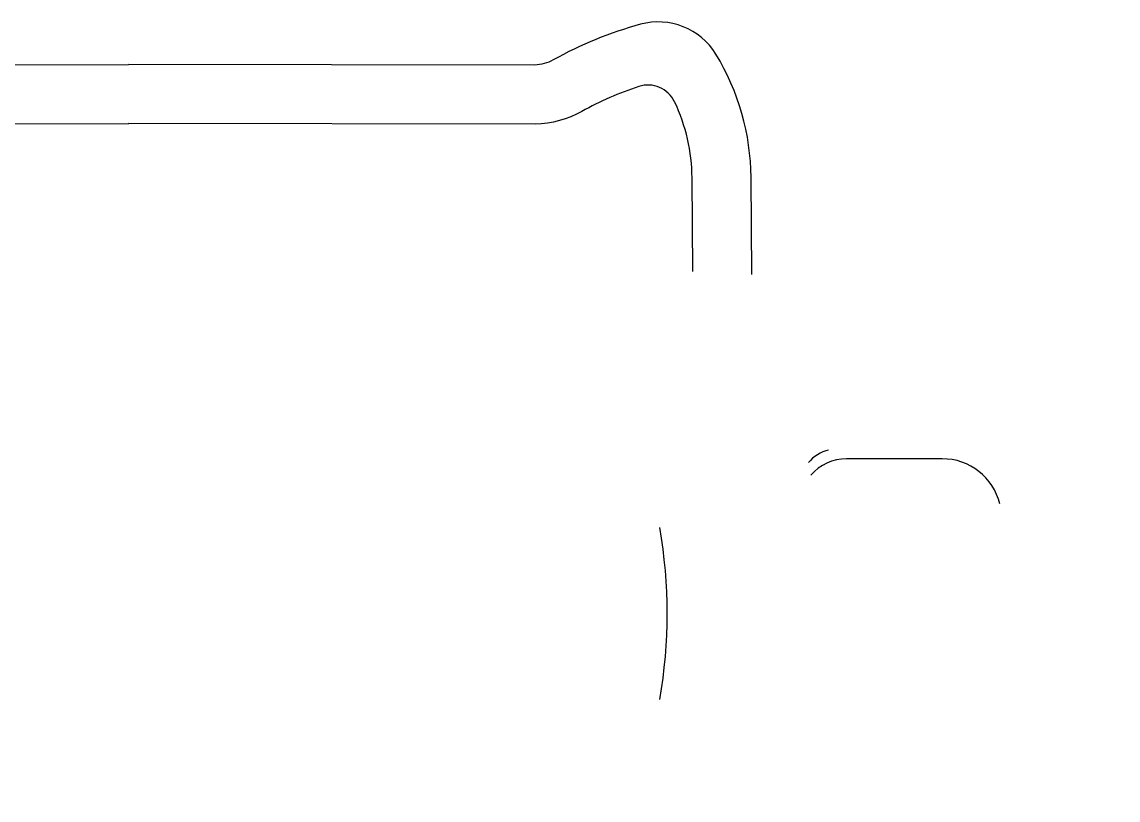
# Model space of a CAD drawing. Header units: millimetres. Extents: x 52750 to 60546, y 22244 to 27516.
# Drawn here: x 60023.4 to 60495.2, y 22891.3 to 23226.2 of the extents above; entities that cross this region are included whole.
import ezdxf

# ---------------------------------------------------------------- set-up
doc = ezdxf.new("R2010")
doc.units = ezdxf.units.MM

# ---------------------------------------------------------------- blocks, each defined once
blk = doc.blocks.new('Clinicians and patient chairs 27_dwgmodels.com')
at = {"color": 0}
for points, format in [([(-268.25, -90.39), (-267.94, -48.67, -0.136165), (-252.79, 4.38, -0.333575), (-220.35, 17.26, -0.060763), (-182.74, 1.91, 0.11934), (-174.78, -0.3), (0, 0)], "xyb"), ([(268.25, -90.39), (267.94, -48.67, 0.136165), (252.79, 4.38, 0.333575), (220.35, 17.26, 0.060763), (182.74, 1.91, -0.11934), (174.78, -0.3), (0, 0)], "xyb"), ([(-242.84, -89.17), (-242.54, -48.87, -0.109277), (-235.03, -16.12, -0.378882), (-219.56, -9.51, -0.047009), (-195.11, -20.27, 0.122567), (-175.08, -25.7), (0.04, -25.4)], "xyb"), ([(242.84, -89.17), (242.54, -48.87, 0.109277), (235.03, -16.12, 0.378882), (219.56, -9.51, 0.047009), (195.11, -20.27, -0.122567), (175.08, -25.7), (-0.04, -25.4)], "xyb"), ([(195.24, -86.07, 0, 0, 0), (-195.74, -86.07, 6.75, 6.75, 0)], "xyseb"), ([(-33.74, -86.07, 0, 0, 0), (-31.8, -85.39, 6.75, 6.75, 0)], "xyseb"), ([(28.5, -85.39, 0, 0, 0), (-31.8, -85.39, 6.75, 6.75, 0)], "xyseb"), ([(30.44, -86.07, 0, 0, 0), (28.5, -85.39, 6.75, 6.75, 0)], "xyseb"), ([(196.48, -86.82, 0, 0, 0), (195.24, -86.07, 6.75, 6.75, 0)], "xyseb"), ([(195.24, -86.6, 0, 0, 0), (195.24, -86.07, 6.75, 6.75, 0)], "xyseb"), ([(195.24, -86.07, 0, 0, 0), (195.24, -86.47, 6.75, 6.75, 0)], "xyseb"), ([(195.24, -86.47, 0, 0, 0), (195.24, -89.17, 6.75, 6.75, 0)], "xyseb"), ([(195.24, -92.48, 0, 0, 0), (195.24, -86.6, 6.75, 6.75, 0)], "xyseb"), ([(196.48, -86.82, 0, 0, 0), (197.71, -86.07, 6.75, 6.75, 0)], "xyseb"), ([(199.44, -86.07, 0, 0, 0), (197.71, -86.07, 6.75, 6.75, 0)], "xyseb"), ([(199.44, -86.6, 0, 0, 0), (199.44, -86.07, 6.75, 6.75, 0)], "xyseb"), ([(199.44, -86.07, 0, 0, 0), (199.44, -86.47, 6.75, 6.75, 0)], "xyseb"), ([(199.44, -86.47, 0, 0, 0), (199.44, -89.17, 6.75, 6.75, 0)], "xyseb"), ([(199.44, -92.48, 0, 0, 0), (199.44, -86.6, 6.75, 6.75, 0)], "xyseb"), ([(195.24, -92.48, 0, 0, 0), (195.24, -105.51, 6.75, 6.75, 0)], "xyseb"), ([(232.4, -89.17, 0, 0, 0), (199.44, -89.17, 6.75, 6.75, 0)], "xyseb"), ([(199.44, -89.5, 0, 0, 0), (199.44, -89.17, 6.75, 6.75, 0)], "xyseb"), ([(199.44, -93.9, 0, 0, 0), (199.44, -89.5, 6.75, 6.75, 0)], "xyseb"), ([(199.44, -92.48, 0, 0, 0), (199.44, -105.51, 6.75, 6.75, 0)], "xyseb"), ([(232.4, -89.17, 0, 0, 0), (264.34, -89.17, 6.75, 6.75, 0)], "xyseb"), ([(264.06, -89.5, 0, 0, 0), (263.97, -93.9, 6.75, 6.75, 0)], "xyseb"), ([(264.06, -89.5, 0, 0, 0), (264.34, -89.17, 6.75, 6.75, 0)], "xyseb"), ([(265.67, -91.66, 0, 0, 0), (264.34, -89.17, 6.75, 6.75, 0)], "xyseb"), ([(265.04, -95.03, 0, 0, 0), (265.3, -91.95, 6.75, 6.75, 0)], "xyseb"), ([(265.3, -91.95, 0, 0, 0), (268.06, -89.74, 6.75, 6.75, 0)], "xyseb"), ([(267.6, -90.17, 0, 0, 0), (267.49, -94.04, 6.75, 6.75, 0)], "xyseb"), ([(267.6, -90.17, 0, 0, 0), (268.06, -89.74, 6.75, 6.75, 0)], "xyseb"), ([(275.35, -90.79, 0, 0, 0), (268.06, -89.74, 6.75, 6.75, 0)], "xyseb"), ([(277.07, -95.65, 0, 0, 0), (275.35, -90.79, 6.75, 6.75, 0)], "xyseb"), ([(199.44, -93.9, 0, 0, 0), (199.44, -106.68, 6.75, 6.75, 0)], "xyseb"), ([(263.97, -93.9, 0, 0, 0), (263.97, -106.62, 6.75, 6.75, 0)], "xyseb"), ([(265.04, -95.03, 0, 0, 0), (265.05, -106.89, 6.75, 6.75, 0)], "xyseb"), ([(267.49, -94.04, 0, 0, 0), (267.44, -106.76, 6.75, 6.75, 0)], "xyseb"), ([(277.07, -95.65, 0, 0, 0), (278.04, -100.13, 6.75, 6.75, 0)], "xyseb"), ([(280.2, -110.05, 0, 0, 0), (278.04, -100.13, 6.75, 6.75, 0)], "xyseb"), ([(195.24, -179.24, 0, 0, 0), (195.24, -105.51, 6.75, 6.75, 0)], "xyseb"), ([(199.44, -179.24, 0, 0, 0), (199.44, -105.51, 6.75, 6.75, 0)], "xyseb"), ([(199.44, -178.95, 0, 0, 0), (199.44, -106.68, 6.75, 6.75, 0)], "xyseb"), ([(263.97, -123.81, 0, 0, 0), (263.97, -106.62, 6.75, 6.75, 0)], "xyseb"), ([(265.04, -123.81, 0, 0, 0), (265.05, -106.89, 6.75, 6.75, 0)], "xyseb"), ([(267.44, -123.81, 0, 0, 0), (267.44, -106.76, 6.75, 6.75, 0)], "xyseb"), ([(280.2, -110.05, 0, 0, 0), (283.07, -123.81, 6.75, 6.75, 0)], "xyseb"), ([(332.85, -113.91, 0, 0, 0), (323.87, -117.63, 6.75, 6.75, 0)], "xyseb"), ([(332.85, -113.91, 0, 0, 0), (323.87, -117.63, 6.75, 6.75, 0)], "xyseb"), ([(341.83, -117.63, 0, 0, 0), (332.85, -113.91, 6.75, 6.75, 0)], "xyseb"), ([(323.87, -117.63, 0, 0, 0), (321.31, -123.81, 6.75, 6.75, 0)], "xyseb"), ([(323.87, -117.63, 0, 0, 0), (321.31, -123.81, 6.75, 6.75, 0)], "xyseb"), ([(326.01, -119.77, 0, 0, 0), (324.33, -123.81, 6.75, 6.75, 0)], "xyseb"), ([(326.01, -119.77, 0, 0, 0), (324.33, -123.81, 6.75, 6.75, 0)], "xyseb"), ([(326.11, -119.87, 0, 0, 0), (324.48, -123.81, 6.75, 6.75, 0)], "xyseb"), ([(326.11, -119.87, 0, 0, 0), (324.48, -123.81, 6.75, 6.75, 0)], "xyseb"), ([(332.85, -116.93, 0, 0, 0), (326.01, -119.77, 6.75, 6.75, 0)], "xyseb"), ([(332.85, -116.93, 0, 0, 0), (326.01, -119.77, 6.75, 6.75, 0)], "xyseb"), ([(332.85, -116.93, 0, 0, 0), (326.01, -119.77, 6.75, 6.75, 0)], "xyseb"), ([(332.85, -117.08, 0, 0, 0), (326.11, -119.87, 6.75, 6.75, 0)], "xyseb"), ([(332.85, -119.97, 0, 0, 0), (328.15, -121.91, 6.75, 6.75, 0)], "xyseb"), ([(339.69, -119.77, 0, 0, 0), (332.85, -116.93, 6.75, 6.75, 0)], "xyseb"), ([(339.69, -119.77, 0, 0, 0), (332.85, -116.93, 6.75, 6.75, 0)], "xyseb"), ([(339.69, -119.77, 0, 0, 0), (332.85, -116.93, 6.75, 6.75, 0)], "xyseb"), ([(339.58, -119.87, 0, 0, 0), (332.85, -117.08, 6.75, 6.75, 0)], "xyseb"), ([(337.54, -121.91, 0, 0, 0), (332.85, -119.97, 6.75, 6.75, 0)], "xyseb"), ([(341.22, -123.81, 0, 0, 0), (339.58, -119.87, 6.75, 6.75, 0)], "xyseb"), ([(341.37, -123.81, 0, 0, 0), (339.69, -119.77, 6.75, 6.75, 0)], "xyseb"), ([(341.37, -123.81, 0, 0, 0), (339.69, -119.77, 6.75, 6.75, 0)], "xyseb"), ([(344.39, -123.81, 0, 0, 0), (341.83, -117.63, 6.75, 6.75, 0)], "xyseb"), ([(243.16, -126.61, 0, 0, 0), (243.96, -124.63, 6.75, 6.75, 0)], "xyseb"), ([(243.96, -124.63, 0, 0, 0), (245.88, -123.81, 6.75, 6.75, 0)], "xyseb"), ([(248.07, -123.81, 0, 0, 0), (245.88, -123.81, 6.75, 6.75, 0)], "xyseb"), ([(245.88, -123.81, 0, 0, 0), (247.39, -123.81, 6.75, 6.75, 0)], "xyseb"), ([(247.39, -123.81, 0, 0, 0), (253.02, -123.81, 6.75, 6.75, 0)], "xyseb"), ([(253.99, -123.81, 0, 0, 0), (248.07, -123.81, 6.75, 6.75, 0)], "xyseb"), ([(253.02, -123.81, 0, 0, 0), (262.74, -123.81, 6.75, 6.75, 0)], "xyseb"), ([(264.13, -123.81, 0, 0, 0), (253.99, -123.81, 6.75, 6.75, 0)], "xyseb"), ([(262.74, -123.81, 0, 0, 0), (264.13, -123.81, 6.75, 6.75, 0)], "xyseb"), ([(324.48, -123.81, 0, 0, 0), (264.13, -123.81, 6.75, 6.75, 0)], "xyseb"), ([(264.13, -123.81, 0, 0, 0), (274.22, -123.81, 6.75, 6.75, 0)], "xyseb"), ([(327.37, -123.81, 0, 0, 0), (324.48, -123.81, 6.75, 6.75, 0)], "xyseb"), ([(328.15, -121.91, 0, 0, 0), (327.37, -123.81, 6.75, 6.75, 0)], "xyseb"), ([(338.33, -123.81, 0, 0, 0), (327.37, -123.81, 6.75, 6.75, 0)], "xyseb"), ([(338.33, -123.81, 0, 0, 0), (337.54, -121.91, 6.75, 6.75, 0)], "xyseb"), ([(401.57, -123.81, 0, 0, 0), (338.33, -123.81, 6.75, 6.75, 0)], "xyseb"), ([(391.48, -123.81, 0, 0, 0), (371.12, -123.81, 6.75, 6.75, 0)], "xyseb"), ([(402.95, -123.81, 0, 0, 0), (391.48, -123.81, 6.75, 6.75, 0)], "xyseb"), ([(401.57, -123.81, 0, 0, 0), (411.71, -123.81, 6.75, 6.75, 0)], "xyseb"), ([(412.68, -123.81, 0, 0, 0), (402.95, -123.81, 6.75, 6.75, 0)], "xyseb"), ([(411.71, -123.81, 0, 0, 0), (417.62, -123.81, 6.75, 6.75, 0)], "xyseb"), ([(418.3, -123.81, 0, 0, 0), (412.68, -123.81, 6.75, 6.75, 0)], "xyseb"), ([(417.62, -123.81, 0, 0, 0), (419.81, -123.81, 6.75, 6.75, 0)], "xyseb"), ([(419.81, -123.81, 0, 0, 0), (418.3, -123.81, 6.75, 6.75, 0)], "xyseb"), ([(421.74, -124.63, 0, 0, 0), (419.81, -123.81, 6.75, 6.75, 0)], "xyseb"), ([(422.54, -126.61, 0, 0, 0), (421.74, -124.63, 6.75, 6.75, 0)], "xyseb"), ([(243.96, -128.58, 0, 0, 0), (243.16, -126.61, 6.75, 6.75, 0)], "xyseb"), ([(245.88, -129.4, 0, 0, 0), (243.96, -128.58, 6.75, 6.75, 0)], "xyseb"), ([(248.07, -129.4, 0, 0, 0), (245.88, -129.4, 6.75, 6.75, 0)], "xyseb"), ([(245.88, -129.4, 0, 0, 0), (247.39, -129.4, 6.75, 6.75, 0)], "xyseb"), ([(247.39, -129.4, 0, 0, 0), (253.02, -129.4, 6.75, 6.75, 0)], "xyseb"), ([(253.99, -129.4, 0, 0, 0), (248.07, -129.4, 6.75, 6.75, 0)], "xyseb"), ([(253.02, -129.4, 0, 0, 0), (262.74, -129.4, 6.75, 6.75, 0)], "xyseb"), ([(264.13, -129.4, 0, 0, 0), (253.99, -129.4, 6.75, 6.75, 0)], "xyseb"), ([(262.74, -129.4, 0, 0, 0), (274.22, -129.4, 6.75, 6.75, 0)], "xyseb"), ([(263.97, -178.6, 0, 0, 0), (263.97, -129.4, 6.75, 6.75, 0)], "xyseb"), ([(327.37, -129.4, 0, 0, 0), (264.13, -129.4, 6.75, 6.75, 0)], "xyseb"), ([(265, -178.6, 0, 0, 0), (265.03, -129.4, 6.75, 6.75, 0)], "xyseb"), ([(267.44, -178.6, 0, 0, 0), (267.44, -129.4, 6.75, 6.75, 0)], "xyseb"), ([(274.22, -129.4, 0, 0, 0), (294.57, -129.4, 6.75, 6.75, 0)], "xyseb"), ([(284.23, -129.4, 0, 0, 0), (293.72, -176.85, 6.75, 6.75, 0)], "xyseb"), ([(313.48, -133.35, 0, 0, 0), (317.21, -129.4, 6.75, 6.75, 0)], "xyseb"), ([(320.15, -139.31, 0, 0, 0), (320.15, -129.4, 6.75, 6.75, 0)], "xyseb"), ([(320.15, -129.4, 0, 0, 0), (320.15, -139.31, 6.75, 6.75, 0)], "xyseb"), ([(324.33, -129.4, 0, 0, 0), (326.01, -133.45, 6.75, 6.75, 0)], "xyseb"), ([(324.33, -129.4, 0, 0, 0), (326.01, -133.45, 6.75, 6.75, 0)], "xyseb"), ([(324.48, -129.4, 0, 0, 0), (326.11, -133.34, 6.75, 6.75, 0)], "xyseb"), ([(324.48, -129.4, 0, 0, 0), (326.11, -133.34, 6.75, 6.75, 0)], "xyseb"), ([(338.33, -129.4, 0, 0, 0), (327.37, -129.4, 6.75, 6.75, 0)], "xyseb"), ([(327.37, -129.4, 0, 0, 0), (328.15, -131.3, 6.75, 6.75, 0)], "xyseb"), ([(327.37, -129.4, 0, 0, 0), (328.15, -131.3, 6.75, 6.75, 0)], "xyseb"), ([(337.54, -131.3, 0, 0, 0), (338.33, -129.4, 6.75, 6.75, 0)], "xyseb"), ([(337.54, -131.3, 0, 0, 0), (338.33, -129.4, 6.75, 6.75, 0)], "xyseb"), ([(337.54, -131.3, 0, 0, 0), (338.33, -129.4, 6.75, 6.75, 0)], "xyseb"), ([(341.22, -129.4, 0, 0, 0), (338.33, -129.4, 6.75, 6.75, 0)], "xyseb"), ([(339.58, -133.34, 0, 0, 0), (341.22, -129.4, 6.75, 6.75, 0)], "xyseb"), ([(341.37, -129.4, 0, 0, 0), (339.69, -133.45, 6.75, 6.75, 0)], "xyseb"), ([(341.37, -129.4, 0, 0, 0), (339.69, -133.45, 6.75, 6.75, 0)], "xyseb"), ([(401.57, -129.4, 0, 0, 0), (341.22, -129.4, 6.75, 6.75, 0)], "xyseb"), ([(345.55, -129.4, 0, 0, 0), (345.55, -139.31, 6.75, 6.75, 0)], "xyseb"), ([(345.55, -129.4, 0, 0, 0), (345.55, -139.31, 6.75, 6.75, 0)], "xyseb"), ([(345.55, -129.88, 0, 0, 0), (348.93, -133.47, 6.75, 6.75, 0)], "xyseb"), ([(391.48, -129.4, 0, 0, 0), (371.12, -129.4, 6.75, 6.75, 0)], "xyseb"), ([(402.95, -129.4, 0, 0, 0), (391.48, -129.4, 6.75, 6.75, 0)], "xyseb"), ([(401.57, -129.4, 0, 0, 0), (411.71, -129.4, 6.75, 6.75, 0)], "xyseb"), ([(412.68, -129.4, 0, 0, 0), (402.95, -129.4, 6.75, 6.75, 0)], "xyseb"), ([(411.71, -129.4, 0, 0, 0), (417.62, -129.4, 6.75, 6.75, 0)], "xyseb"), ([(418.3, -129.4, 0, 0, 0), (412.68, -129.4, 6.75, 6.75, 0)], "xyseb"), ([(417.62, -129.4, 0, 0, 0), (419.81, -129.4, 6.75, 6.75, 0)], "xyseb"), ([(419.81, -129.4, 0, 0, 0), (418.3, -129.4, 6.75, 6.75, 0)], "xyseb"), ([(419.81, -129.4, 0, 0, 0), (421.74, -128.58, 6.75, 6.75, 0)], "xyseb"), ([(421.74, -128.58, 0, 0, 0), (422.54, -126.61, 6.75, 6.75, 0)], "xyseb"), ([(313.48, -133.35, 0, 0, 0), (310.68, -139.1, 6.75, 6.75, 0)], "xyseb"), ([(326.01, -133.45, 0, 0, 0), (326.5, -133.66, 6.75, 6.75, 0)], "xyseb"), ([(326.01, -133.45, 0, 0, 0), (326.5, -133.66, 6.75, 6.75, 0)], "xyseb"), ([(326.5, -133.5, 0, 0, 0), (326.11, -133.34, 6.75, 6.75, 0)], "xyseb"), ([(332.85, -136.13, 0, 0, 0), (326.11, -133.34, 6.75, 6.75, 0)], "xyseb"), ([(326.64, -133.56, 0, 0, 0), (326.5, -133.5, 6.75, 6.75, 0)], "xyseb"), ([(326.5, -133.5, 0, 0, 0), (326.5, -143, 6.75, 6.75, 0)], "xyseb"), ([(332.85, -133.25, 0, 0, 0), (328.15, -131.3, 6.75, 6.75, 0)], "xyseb"), ([(332.85, -133.25, 0, 0, 0), (328.15, -131.3, 6.75, 6.75, 0)], "xyseb"), ([(328.24, -134.22, 0, 0, 0), (328.36, -134.27, 6.75, 6.75, 0)], "xyseb"), ([(332.85, -133.25, 0, 0, 0), (337.54, -131.3, 6.75, 6.75, 0)], "xyseb"), ([(332.85, -133.25, 0, 0, 0), (337.54, -131.3, 6.75, 6.75, 0)], "xyseb"), ([(332.85, -136.13, 0, 0, 0), (339.58, -133.34, 6.75, 6.75, 0)], "xyseb"), ([(338.85, -133.65, 0, 0, 0), (338.61, -133.75, 6.75, 6.75, 0)], "xyseb"), ([(339.16, -133.52, 0, 0, 0), (338.85, -133.65, 6.75, 6.75, 0)], "xyseb"), ([(339.16, -133.52, 0, 0, 0), (339.2, -133.5, 6.75, 6.75, 0)], "xyseb"), ([(339.2, -133.5, 0, 0, 0), (339.58, -133.34, 6.75, 6.75, 0)], "xyseb"), ([(339.2, -133.66, 0, 0, 0), (339.69, -133.45, 6.75, 6.75, 0)], "xyseb"), ([(339.2, -133.66, 0, 0, 0), (339.69, -133.45, 6.75, 6.75, 0)], "xyseb"), ([(339.2, -133.5, 0, 0, 0), (339.2, -143, 6.75, 6.75, 0)], "xyseb"), ([(348.93, -133.47, 0, 0, 0), (351.69, -139.1, 6.75, 6.75, 0)], "xyseb"), ([(309.04, -142.52, 0, 0, 0), (310.68, -139.1, 6.75, 6.75, 0)], "xyseb"), ([(320.15, -139.31, 0, 0, 0), (320.15, -148.2, 6.75, 6.75, 0)], "xyseb"), ([(320.15, -148.2, 0, 0, 0), (320.15, -139.31, 6.75, 6.75, 0)], "xyseb"), ([(345.55, -148.2, 0, 0, 0), (345.55, -139.31, 6.75, 6.75, 0)], "xyseb"), ([(345.55, -148.2, 0, 0, 0), (345.55, -139.31, 6.75, 6.75, 0)], "xyseb"), ([(353.34, -142.52, 0, 0, 0), (351.69, -139.1, 6.75, 6.75, 0)], "xyseb"), ([(309.04, -142.52, 0, 0, 0), (309.04, -144.39, 6.75, 6.75, 0)], "xyseb"), ([(309.04, -152.02, 0, 0, 0), (309.04, -144.39, 6.75, 6.75, 0)], "xyseb"), ([(328, -143.35, 0, 0, 0), (326.04, -148.09, 6.75, 6.75, 0)], "xyseb"), ([(328, -143.35, 0, 0, 0), (326.04, -148.09, 6.75, 6.75, 0)], "xyseb"), ([(326.5, -143, 0, 0, 0), (328.36, -143, 6.75, 6.75, 0)], "xyseb"), ([(328.36, -143, 0, 0, 0), (326.5, -143, 6.75, 6.75, 0)], "xyseb"), ([(328.85, -143, 0, 0, 0), (328, -143.35, 6.75, 6.75, 0)], "xyseb"), ([(328.85, -143, 0, 0, 0), (328, -143.35, 6.75, 6.75, 0)], "xyseb"), ([(328.85, -143, 0, 0, 0), (328, -143.35, 6.75, 6.75, 0)], "xyseb"), ([(332.85, -143, 0, 0, 0), (328.36, -143, 6.75, 6.75, 0)], "xyseb"), ([(332.85, -143, 0, 0, 0), (328.36, -143, 6.75, 6.75, 0)], "xyseb"), ([(330.07, -143, 0, 0, 0), (330.89, -143, 6.75, 6.75, 0)], "xyseb"), ([(330.89, -143, 0, 0, 0), (330.07, -143, 6.75, 6.75, 0)], "xyseb"), ([(332.85, -143, 0, 0, 0), (330.89, -143, 6.75, 6.75, 0)], "xyseb"), ([(332.85, -143, 0, 0, 0), (330.89, -143, 6.75, 6.75, 0)], "xyseb"), ([(332.85, -143, 0, 0, 0), (337.34, -143, 6.75, 6.75, 0)], "xyseb"), ([(332.85, -143, 0, 0, 0), (334.81, -143, 6.75, 6.75, 0)], "xyseb"), ([(337.34, -143, 0, 0, 0), (332.85, -143, 6.75, 6.75, 0)], "xyseb"), ([(334.81, -143, 0, 0, 0), (332.85, -143, 6.75, 6.75, 0)], "xyseb"), ([(334.81, -143, 0, 0, 0), (335.62, -143, 6.75, 6.75, 0)], "xyseb"), ([(335.62, -143, 0, 0, 0), (334.81, -143, 6.75, 6.75, 0)], "xyseb"), ([(337.7, -143.35, 0, 0, 0), (336.84, -143, 6.75, 6.75, 0)], "xyseb"), ([(337.7, -143.35, 0, 0, 0), (336.84, -143, 6.75, 6.75, 0)], "xyseb"), ([(337.7, -143.35, 0, 0, 0), (336.84, -143, 6.75, 6.75, 0)], "xyseb"), ([(337.34, -143, 0, 0, 0), (339.2, -143, 6.75, 6.75, 0)], "xyseb"), ([(339.2, -143, 0, 0, 0), (337.34, -143, 6.75, 6.75, 0)], "xyseb"), ([(339.66, -148.09, 0, 0, 0), (337.7, -143.35, 6.75, 6.75, 0)], "xyseb"), ([(339.66, -148.09, 0, 0, 0), (337.7, -143.35, 6.75, 6.75, 0)], "xyseb"), ([(353.34, -142.52, 0, 0, 0), (353.34, -151.98, 6.75, 6.75, 0)], "xyseb"), ([(320.15, -148.2, 0, 0, 0), (320.15, -155.3, 6.75, 6.75, 0)], "xyseb"), ([(320.15, -155.3, 0, 0, 0), (320.15, -148.2, 6.75, 6.75, 0)], "xyseb"), ([(325.1, -155.3, 0, 0, 0), (325.37, -148.16, 6.75, 6.75, 0)], "xyseb"), ([(330.07, -147.65, 0, 0, 0), (325.37, -148.16, 6.75, 6.75, 0)], "xyseb"), ([(327.56, -148.16, 0, 0, 0), (325.37, -148.16, 6.75, 6.75, 0)], "xyseb"), ([(332.85, -148.16, 0, 0, 0), (327.56, -148.16, 6.75, 6.75, 0)], "xyseb"), ([(330.89, -147.65, 0, 0, 0), (330.07, -147.65, 6.75, 6.75, 0)], "xyseb"), ([(330.07, -147.65, 0, 0, 0), (330.89, -147.65, 6.75, 6.75, 0)], "xyseb"), ([(332.85, -147.65, 0, 0, 0), (330.89, -147.65, 6.75, 6.75, 0)], "xyseb"), ([(330.89, -147.65, 0, 0, 0), (332.85, -147.65, 6.75, 6.75, 0)], "xyseb"), ([(332.85, -147.65, 0, 0, 0), (334.81, -147.65, 6.75, 6.75, 0)], "xyseb"), ([(332.85, -147.65, 0, 0, 0), (334.81, -147.65, 6.75, 6.75, 0)], "xyseb"), ([(338.14, -148.16, 0, 0, 0), (332.85, -148.16, 6.75, 6.75, 0)], "xyseb"), ([(334.81, -147.65, 0, 0, 0), (335.62, -147.65, 6.75, 6.75, 0)], "xyseb"), ([(335.62, -147.65, 0, 0, 0), (334.81, -147.65, 6.75, 6.75, 0)], "xyseb"), ([(335.62, -147.65, 0, 0, 0), (340.33, -148.16, 6.75, 6.75, 0)], "xyseb"), ([(338.14, -148.16, 0, 0, 0), (340.33, -148.16, 6.75, 6.75, 0)], "xyseb"), ([(340.33, -148.16, 0, 0, 0), (338.14, -148.16, 6.75, 6.75, 0)], "xyseb"), ([(340.59, -155.3, 0, 0, 0), (340.33, -148.16, 6.75, 6.75, 0)], "xyseb"), ([(345.55, -148.2, 0, 0, 0), (345.55, -155.3, 6.75, 6.75, 0)], "xyseb"), ([(345.55, -148.2, 0, 0, 0), (345.55, -155.3, 6.75, 6.75, 0)], "xyseb"), ([(308.98, -162.44, 0, 0, 0), (309.04, -152.02, 6.75, 6.75, 0)], "xyseb"), ([(309.04, -152.02, 0, 0, 0), (309.04, -151.98, 6.75, 6.75, 0)], "xyseb"), ([(353.34, -151.98, 0, 0, 0), (353.34, -165.68, 6.75, 6.75, 0)], "xyseb"), ([(320.08, -166.73, 0, 0, 0), (320.08, -155.3, 6.75, 6.75, 0)], "xyseb"), ([(320.08, -155.3, 0, 0, 0), (323.82, -155.3, 6.75, 6.75, 0)], "xyseb"), ([(323.82, -155.3, 0, 0, 0), (320.08, -155.3, 6.75, 6.75, 0)], "xyseb"), ([(325.25, -155.3, 0, 0, 0), (322.11, -155.3, 6.75, 6.75, 0)], "xyseb"), ([(322.11, -155.3, 0, 0, 0), (325.1, -155.3, 6.75, 6.75, 0)], "xyseb"), ([(323.82, -155.3, 0, 0, 0), (332.85, -155.3, 6.75, 6.75, 0)], "xyseb"), ([(325.1, -155.3, 0, 0, 0), (323.82, -155.3, 6.75, 6.75, 0)], "xyseb"), ([(332.85, -155.3, 0, 0, 0), (325.25, -155.3, 6.75, 6.75, 0)], "xyseb"), ([(340.44, -155.3, 0, 0, 0), (332.85, -155.3, 6.75, 6.75, 0)], "xyseb"), ([(332.85, -155.3, 0, 0, 0), (341.88, -155.3, 6.75, 6.75, 0)], "xyseb"), ([(343.59, -155.3, 0, 0, 0), (340.44, -155.3, 6.75, 6.75, 0)], "xyseb"), ([(340.59, -155.3, 0, 0, 0), (343.59, -155.3, 6.75, 6.75, 0)], "xyseb"), ([(341.88, -155.3, 0, 0, 0), (340.59, -155.3, 6.75, 6.75, 0)], "xyseb"), ([(341.88, -155.3, 0, 0, 0), (345.62, -155.3, 6.75, 6.75, 0)], "xyseb"), ([(341.88, -155.3, 0, 0, 0), (345.62, -155.3, 6.75, 6.75, 0)], "xyseb"), ([(345.62, -166.73, 0, 0, 0), (345.62, -155.3, 6.75, 6.75, 0)], "xyseb"), ([(308.98, -162.44, 0, 0, 0), (308.99, -165.21, 6.75, 6.75, 0)], "xyseb"), ([(317.49, -164.31, 0, 0, 0), (301.31, -166.03, 6.75, 6.75, 0)], "xyseb"), ([(320.08, -164.31, 0, 0, 0), (317.49, -164.31, 6.75, 6.75, 0)], "xyseb"), ([(320.08, -166.73, 0, 0, 0), (323.82, -166.73, 6.75, 6.75, 0)], "xyseb"), ([(323.82, -166.73, 0, 0, 0), (320.08, -166.73, 6.75, 6.75, 0)], "xyseb"), ([(323.82, -166.73, 0, 0, 0), (332.85, -166.73, 6.75, 6.75, 0)], "xyseb"), ([(332.85, -166.73, 0, 0, 0), (323.82, -166.73, 6.75, 6.75, 0)], "xyseb"), ([(332.85, -166.73, 0, 0, 0), (341.88, -166.73, 6.75, 6.75, 0)], "xyseb"), ([(341.88, -166.73, 0, 0, 0), (332.85, -166.73, 6.75, 6.75, 0)], "xyseb"), ([(341.88, -166.73, 0, 0, 0), (345.62, -166.73, 6.75, 6.75, 0)], "xyseb"), ([(341.88, -166.73, 0, 0, 0), (345.62, -166.73, 6.75, 6.75, 0)], "xyseb"), ([(349.24, -164.31, 0, 0, 0), (345.62, -164.31, 6.75, 6.75, 0)], "xyseb"), ([(349.24, -164.31, 0, 0, 0), (368.29, -170.66, 6.75, 6.75, 0)], "xyseb"), ([(350.22, -169.76), (308.99, -169.76, 0.221075), (293.72, -176.85, 2.151141)], "xyb"), ([(368.29, -170.66, 0, 0, 0), (374.97, -189.18, 6.75, 6.75, 0)], "xyseb"), ([(293.64, -178.6, 0, 0, 0), (293.67, -177.79, 6.75, 6.75, 0)], "xyseb"), ([(293.67, -177.79, 0, 0, 0), (293.69, -177.25, 6.75, 6.75, 0)], "xyseb"), ([(293.69, -177.25, 0, 0, 0), (293.72, -176.85, 6.75, 6.75, 0)], "xyseb"), ([(195.24, -193.33, 0, 0, 0), (195.24, -179.24, 6.75, 6.75, 0)], "xyseb"), ([(199.44, -191.22, 0, 0, 0), (199.44, -178.95, 6.75, 6.75, 0)], "xyseb"), ([(199.44, -193.33, 0, 0, 0), (199.44, -179.24, 6.75, 6.75, 0)], "xyseb"), ([(263.97, -178.95, 0, 0, 0), (263.97, -178.6, 6.75, 6.75, 0)], "xyseb"), ([(264.06, -191.22, 0, 0, 0), (263.97, -178.95, 6.75, 6.75, 0)], "xyseb"), ([(265, -178.79, 0, 0, 0), (264.98, -189.7, 6.75, 6.75, 0)], "xyseb"), ([(265, -178.79, 0, 0, 0), (265, -178.6, 6.75, 6.75, 0)], "xyseb"), ([(267.35, -190.33, 0, 0, 0), (267.44, -179.14, 6.75, 6.75, 0)], "xyseb"), ([(267.44, -179.14, 0, 0, 0), (267.44, -178.6, 6.75, 6.75, 0)], "xyseb"), ([(293.42, -186.64, 0, 0, 0), (293.64, -178.6, 6.75, 6.75, 0)], "xyseb"), ([(293.29, -189.61, 0, 0, 0), (293.42, -186.64, 6.75, 6.75, 0)], "xyseb"), ([(199.44, -197.07, 0, 0, 0), (199.44, -191.22, 6.75, 6.75, 0)], "xyseb"), ([(264.06, -191.22, 0, 0, 0), (264.34, -197.07, 6.75, 6.75, 0)], "xyseb"), ([(265.33, -194.64, 0, 0, 0), (264.98, -189.7, 6.75, 6.75, 0)], "xyseb"), ([(267.35, -190.33, 0, 0, 0), (267.78, -195.91, 6.75, 6.75, 0)], "xyseb"), ([(293.29, -193.65, 0, 0, 0), (293.29, -189.61, 6.75, 6.75, 0)], "xyseb"), ([(374.97, -241.81, 0, 0, 0), (374.97, -189.18, 6.75, 6.75, 0)], "xyseb"), ([(195.24, -200.35, 0, 0, 0), (195.24, -193.33, 6.75, 6.75, 0)], "xyseb"), ([(199.44, -200.35, 0, 0, 0), (199.44, -193.33, 6.75, 6.75, 0)], "xyseb"), ([(265.33, -194.64, 0, 0, 0), (266.3, -201.25, 6.75, 6.75, 0)], "xyseb"), ([(268.7, -202.65, 0, 0, 0), (267.78, -195.91, 6.75, 6.75, 0)], "xyseb"), ([(293.24, -225.81, 0, 0, 0), (293.28, -195.46, 6.75, 6.75, 0)], "xyseb"), ([(293.29, -193.65, 0, 0, 0), (293.28, -195.46, 6.75, 6.75, 0)], "xyseb"), ([(-155.41, -200.62, 0, 0, 0), (140.58, -200.62, 6.75, 6.75, 0)], "xyseb"), ([(-155.41, -200.62, 0, 0, 0), (140.58, -200.62, 6.75, 6.75, 0)], "xyseb"), ([(140.58, -200.62, 0, 0, 0), (195.24, -200.62, 6.75, 6.75, 0)], "xyseb"), ([(140.58, -200.62, 0, 0, 0), (195.24, -200.62, 6.75, 6.75, 0)], "xyseb"), ([(196.32, -200.05, 0, 0, 0), (195.24, -200.62, 6.75, 6.75, 0)], "xyseb"), ([(195.24, -200.62, 0, 0, 0), (195.24, -200.35, 6.75, 6.75, 0)], "xyseb"), ([(196.32, -200.05, 0, 0, 0), (196.48, -199.99, 6.75, 6.75, 0)], "xyseb"), ([(197.58, -200.57, 0, 0, 0), (196.48, -199.99, 6.75, 6.75, 0)], "xyseb"), ([(197.58, -200.57, 0, 0, 0), (197.71, -200.62, 6.75, 6.75, 0)], "xyseb"), ([(197.89, -200.62, 0, 0, 0), (197.71, -200.62, 6.75, 6.75, 0)], "xyseb"), ([(197.89, -200.62, 0, 0, 0), (199.44, -200.62, 6.75, 6.75, 0)], "xyseb"), ([(199.44, -199.37, 0, 0, 0), (228.72, -199.37, 6.75, 6.75, 0)], "xyseb"), ([(199.44, -199.78, 0, 0, 0), (199.44, -199.37, 6.75, 6.75, 0)], "xyseb"), ([(199.44, -200.29, 0, 0, 0), (199.44, -199.78, 6.75, 6.75, 0)], "xyseb"), ([(199.44, -200.5, 0, 0, 0), (199.44, -200.29, 6.75, 6.75, 0)], "xyseb"), ([(199.44, -200.62, 0, 0, 0), (199.44, -200.35, 6.75, 6.75, 0)], "xyseb"), ([(199.44, -200.5, 0, 0, 0), (199.44, -200.62, 6.75, 6.75, 0)], "xyseb"), ([(265.29, -203.82, 0, 0, 0), (264.34, -197.07, 6.75, 6.75, 0)], "xyseb"), ([(268.38, -216.22, 0, 0, 0), (266.3, -201.25, 6.75, 6.75, 0)], "xyseb"), ([(267.39, -218.77, 0, 0, 0), (265.29, -203.82, 6.75, 6.75, 0)], "xyseb"), ([(270.78, -217.57, 0, 0, 0), (268.7, -202.65, 6.75, 6.75, 0)], "xyseb"), ([(271.01, -249.25, 0, 0, 0), (267.39, -218.77, 6.75, 6.75, 0)], "xyseb"), ([(268.38, -216.22, 0, 0, 0), (271.94, -246.75, 6.75, 6.75, 0)], "xyseb"), ([(274.35, -247.98, 0, 0, 0), (270.78, -217.57, 6.75, 6.75, 0)], "xyseb"), ([(292.99, -242.18, 0, 0, 0), (293.24, -225.82, 6.75, 6.75, 0)], "xyseb"), ([(292.93, -297.33, 0, 0, 0), (292.99, -242.18, 6.75, 6.75, 0)], "xyseb"), ([(374.97, -713.14, 0, 0, 0), (374.97, -241.81, 6.75, 6.75, 0)], "xyseb"), ([(376.79, -241.83, 0, 0, 0), (378.38, -240.94, 6.75, 6.75, 0)], "xyseb"), ([(376.79, -244.34, 0, 0, 0), (376.79, -241.83, 6.75, 6.75, 0)], "xyseb"), ([(376.79, -241.88, 0, 0, 0), (376.79, -241.83, 6.75, 6.75, 0)], "xyseb"), ([(379.97, -241.83, 0, 0, 0), (378.38, -240.94, 6.75, 6.75, 0)], "xyseb"), ([(379.97, -244.34, 0, 0, 0), (379.97, -241.83, 6.75, 6.75, 0)], "xyseb"), ([(379.97, -241.88, 0, 0, 0), (379.97, -241.83, 6.75, 6.75, 0)], "xyseb"), ([(271.94, -246.75, 0, 0, 0), (282.15, -348.93, 6.75, 6.75, 0)], "xyseb"), ([(284.51, -349.88, 0, 0, 0), (274.35, -247.98, 6.75, 6.75, 0)], "xyseb"), ([(382.05, -247.49, 0, 0, 0), (374.97, -247.49, 6.75, 6.75, 0)], "xyseb"), ([(376.79, -244.34, 0, 0, 0), (376.79, -247.49, 6.75, 6.75, 0)], "xyseb"), ([(376.79, -247.49, 0, 0, 0), (376.79, -246.04, 6.75, 6.75, 0)], "xyseb"), ([(376.79, -247.49, 0, 0, 0), (376.79, -247.13, 6.75, 6.75, 0)], "xyseb"), ([(376.79, -247.49, 0, 0, 0), (376.79, -247.13, 6.75, 6.75, 0)], "xyseb"), ([(379.97, -244.34, 0, 0, 0), (379.97, -247.49, 6.75, 6.75, 0)], "xyseb"), ([(379.97, -247.49, 0, 0, 0), (379.97, -247.13, 6.75, 6.75, 0)], "xyseb"), ([(382.05, -272.48, 0, 0, 0), (382.05, -247.49, 6.75, 6.75, 0)], "xyseb"), ([(281.39, -351.34, 0, 0, 0), (271.01, -249.25, 6.75, 6.75, 0)], "xyseb"), ([(-228.72, -273.31, 0, 0, 0), (228.72, -273.31, 6.75, 6.75, 0)], "xyseb"), ([(228.72, -273.31, 0, 0, 0), (228.72, -272.93, 6.75, 6.75, 0)], "xyseb"), ([(382.05, -272.48, 0, 0, 0), (374.97, -272.48, 6.75, 6.75, 0)], "xyseb"), ([(376.79, -272.48, 0, 0, 0), (376.79, -275.19, 6.75, 6.75, 0)], "xyseb"), ([(376.79, -272.48, 0, 0, 0), (376.79, -273.93, 6.75, 6.75, 0)], "xyseb"), ([(376.79, -275.16, 0, 0, 0), (376.79, -278.09, 6.75, 6.75, 0)], "xyseb"), ([(379.97, -272.48, 0, 0, 0), (379.97, -275.19, 6.75, 6.75, 0)], "xyseb"), ([(379.97, -272.48, 0, 0, 0), (379.97, -272.84, 6.75, 6.75, 0)], "xyseb"), ([(379.97, -275.19, 0, 0, 0), (379.97, -278.14, 6.75, 6.75, 0)], "xyseb"), ([(376.79, -278.14, 0, 0, 0), (376.79, -278.09, 6.75, 6.75, 0)], "xyseb"), ([(376.79, -278.14, 0, 0, 0), (378.38, -279.03, 6.75, 6.75, 0)], "xyseb"), ([(379.97, -278.14, 0, 0, 0), (378.38, -279.03, 6.75, 6.75, 0)], "xyseb"), ([(379.97, -278.14, 0, 0, 0), (379.97, -278.09, 6.75, 6.75, 0)], "xyseb"), ([(292.93, -299.58, 0, 0, 0), (292.81, -309.56, 6.75, 6.75, 0)], "xyseb"), ([(292.93, -297.33, 0, 0, 0), (292.93, -299.57, 6.75, 6.75, 0)], "xyseb"), ([(292.73, -313.24, 0, 0, 0), (292.81, -309.56, 6.75, 6.75, 0)], "xyseb"), ([(292.73, -313.24, 0, 0, 0), (292.6, -319.85, 6.75, 6.75, 0)], "xyseb"), ([(292.6, -319.82, 0, 0, 0), (292.43, -325.29, 6.75, 6.75, 0)], "xyseb")]:
    blk.add_lwpolyline(points, format=format, dxfattribs=at)
for centre, radius, start, end in [((304.69, -181.22), 15.56, 102.5379, 140.816), ((350.36, -195.06), 25.3, 13.44, 90.3249), ((7.88, -236.34), 223.92, 350.4962, 9.5038)]:
    blk.add_arc(centre, radius, start, end, dxfattribs=at)

msp = doc.modelspace()

# ---------------------------------------------------------------- block references
at = {"color": 0}
msp.add_blockref('Clinicians and patient chairs 27_dwgmodels.com', (60069.31, 23207.93), dxfattribs=at)

doc.saveas('drawing.dxf')
